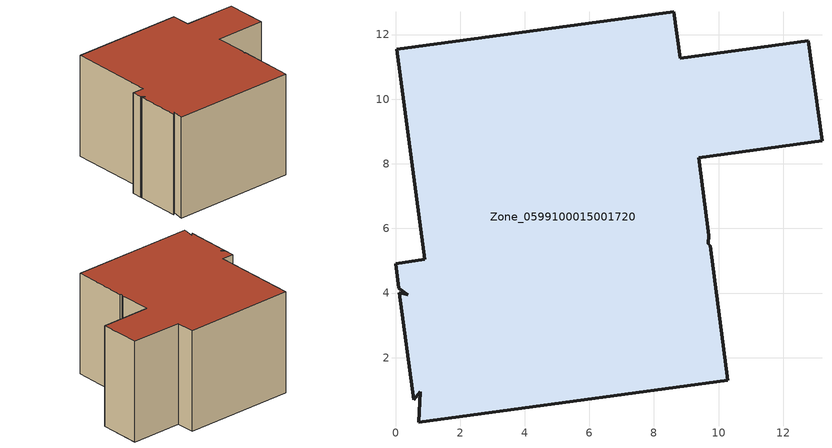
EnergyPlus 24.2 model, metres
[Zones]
Zone_0599100015001720
 floor ground (C_G): 9.7,5.79 9.68,5.52 9.74,5.47 10.29,1.3 0.71,0.01 0.77,0.95 0.57,0.7 0.12,4.01 0.37,3.95 0.1,4.14 0,4.91 0.91,5.04 0.03,11.54 8.62,12.7 8.81,11.27 12.78,11.81 13.2,8.71 9.38,8.19 z0.72
 wall outside (C_F): 13.2,8.71 12.78,11.81 8.81,11.27 8.62,12.7 0.03,11.54 0.91,5.04 0,4.91 0.1,4.14 0.37,3.95 0.12,4.01 0.57,0.7 0.77,0.95 0.71,0.01 10.29,1.3 9.74,5.47 9.68,5.52 9.7,5.79 9.38,8.19 13.2,8.71 z0.72:8.57
 roof outside (C_R): 0.1,4.14 0.37,3.95 0.12,4.01 0.57,0.7 0.77,0.95 0.71,0.01 10.29,1.3 9.74,5.47 9.68,5.52 9.7,5.79 9.38,8.19 13.2,8.71 12.78,11.81 8.81,11.27 8.62,12.7 0.03,11.54 0.91,5.04 0,4.91 z8.57
[BUILDING]
Pand.0599100015001720: North Axis=0; Terrain=City; Loads Convergence Tolerance Value=0.04; Temperature Convergence Tolerance Value=0.4; Solar Distribution=FullExterior; Maximum Number of Warmup Days=25; Minimum Number of Warmup Days=1
[Site:Location]
Rotterdam.The.Hague.AP_ZH_NLD Design_Conditions: Latitude=51.96; Longitude=4.45; Time Zone=1; Elevation=-4.5
[SITE:GROUNDTEMPERATURE:BUILDINGSURFACE]
18, 18, 18, 18, 18, 18, 18, 18, 18, 18, 18, 18
[MATERIAL] Thermal Absorptance=0.9; Solar Absorptance=0.7; Visible Absorptance=0.7
Name | Roughness | Thickness | Conductivity | Density | Specific Heat
G.D.1965 | MediumSmooth | 0.15 | 1 | 540 | 1210
F.D.1965 | Rough | 0.3 | 0.857143 | 1920 | 840
R.D.1965 | MediumRough | 0.2 | 0.08 | 1500 | 1000
[CONSTRUCTION]
C_G: G.D.1965
C_F: F.D.1965
C_R: R.D.1965
[ZONE]
Zone_0599100015001720: Type=1; Multiplier=1; Ceiling Height=Autocalculate; Volume=Autocalculate; Floor Area=autocalculate; Part of Total Floor Area=Yes
[ZONEINFILTRATION:DESIGNFLOWRATE]
Infil_Zone_0599100015001720: Zone or ZoneList or Space or SpaceList=Zone_0599100015001720; Schedule=AlwaysOn; Design Flow Rate Calculation Method=Flow/Area; Flow Rate per Floor Area=0.0042; Constant Term Coefficient=1; Temperature Term Coefficient=0; Velocity Term Coefficient=0; Velocity Squared Term Coefficient=0
[HVACTEMPLATE:ZONE:IDEALLOADSAIRSYSTEM]
Zone_0599100015001720: Maximum Heating Supply Air Temperature=50; Minimum Cooling Supply Air Temperature=13; Maximum Heating Supply Air Humidity Ratio=0.0156; Minimum Cooling Supply Air Humidity Ratio=0.0077; Heating Limit=NoLimit; Cooling Limit=NoLimit; Dehumidification Control Type=ConstantSensibleHeatRatio; Cooling Sensible Heat Ratio=0.7; Dehumidification Setpoint=60; Humidification Control Type=None; Humidification Setpoint=30; Outdoor Air Method=None; Outdoor Air Flow Rate per Person=0.00944; Outdoor Air Flow Rate per Zone Floor Area=0; Outdoor Air Flow Rate per Zone=0; Demand Controlled Ventilation Type=None; Outdoor Air Economizer Type=NoEconomizer; Heat Recovery Type=None; Sensible Heat Recovery Effectiveness=0.7; Latent Heat Recovery Effectiveness=0.65
[ZONECONTROL:THERMOSTAT]
ThermostatControl_Zone_0599100015001720: Zone or ZoneList=Zone_0599100015001720; Control Type Schedule=DualSetpointControlType; Control 1=Thermostat_Zone_0599100015001720; Temperature Difference Between Cutout And Setpoint=0
[THERMOSTATSETPOINT:DUALSETPOINT]
Thermostat_Zone_0599100015001720: Heating Setpoint Temperature Schedule=HeatingSetpoint_Zone_0599100015001720; Cooling Setpoint Temperature Schedule=CoolingSetpoint_Zone_0599100015001720
[SCHEDULE:COMPACT]
HeatingSetpoint_Zone_0599100015001720: Through: 12/31, For: AllDays, Until: 24:00, 21
CoolingSetpoint_Zone_0599100015001720: Through: 12/31, For: AllDays, Until: 24:00, 24
DualSetpointControlType: Through: 12/31, For: AllDays, Until: 24:00, 4
AlwaysOn: Through: 12/31, For: AllDays, Until: 24:00, 1
